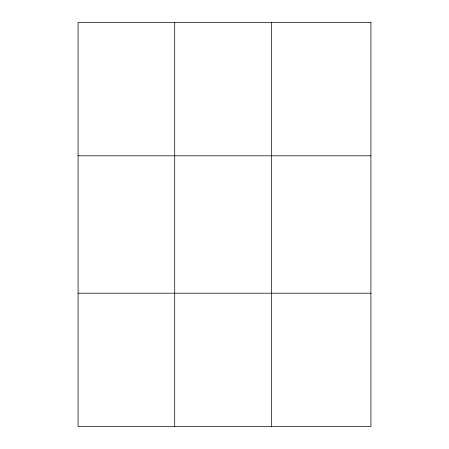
<?xml version="1.0" encoding="UTF-8"?>
<svg xmlns="http://www.w3.org/2000/svg" width="449" height="449" viewBox="0 0 449 449"><rect width="100%" height="100%" fill="white"/><g stroke="black" fill="none" stroke-linecap="round" stroke-linejoin="round"><path stroke-width="0.67" d="M174.717 22.45L174.717 426.55M271.353 22.45L271.353 426.55M78.081 155.803L370.919 155.803M78.081 293.197L370.919 293.197M370.919 22.45L370.919 426.55L78.081 426.55L78.081 22.45L370.919 22.45"/></g></svg>
